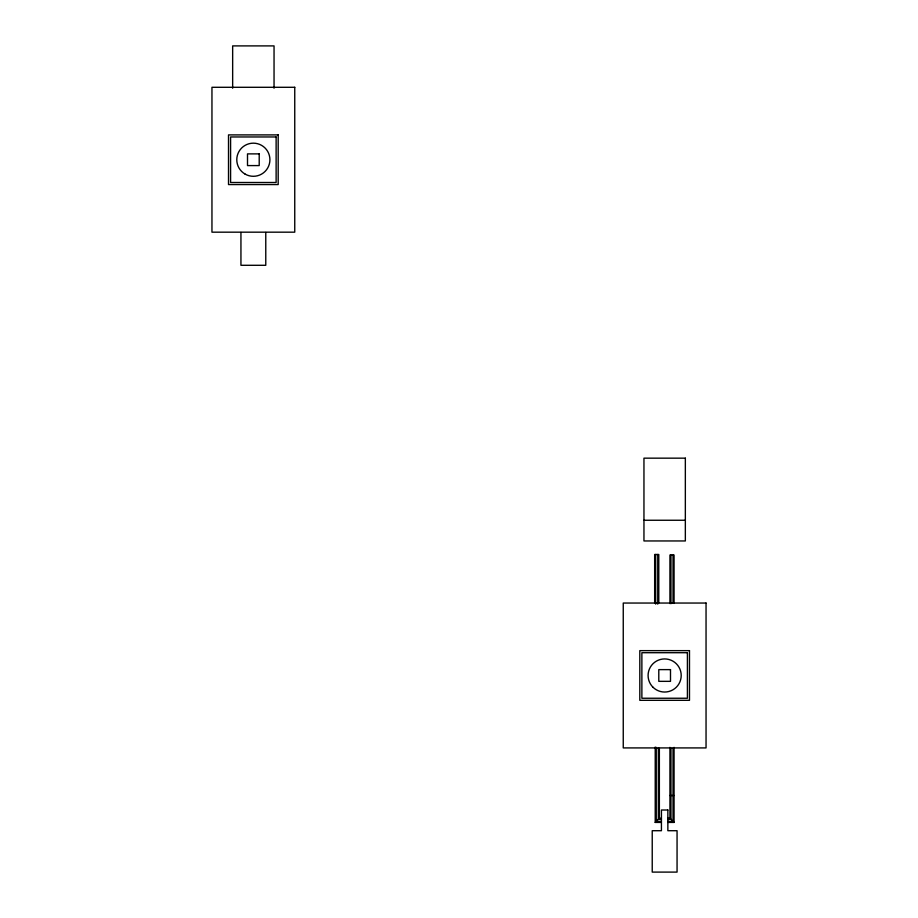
<?xml version="1.0" encoding="UTF-8"?>
<svg xmlns="http://www.w3.org/2000/svg" width="918" height="918" viewBox="0 0 918 918"><rect width="100%" height="100%" fill="white"/><g stroke="black" fill="none" stroke-linecap="round" stroke-linejoin="round"><path stroke-width="1.38" d="M661.43 822.425L655.222 822.425L659.365 818.294L659.365 748.399M643.954 520.254L685.344 520.254M669.933 795.504L674.064 795.504M659.365 818.294L661.43 818.294M667.856 818.294L669.933 818.294L674.064 822.425L667.856 822.425M661.43 819.326L658.332 819.326L658.332 748.055M667.856 819.326L670.966 819.326L670.966 748.319M661.43 821.392L656.255 821.392L656.255 747.378M667.856 821.392L673.032 821.392L673.032 748.319M674.064 603.436L674.064 555.023L669.933 555.023L669.933 603.551M674.064 747.367L674.064 822.425M673.032 555.023L673.032 603.31M670.966 555.023L670.966 603.677M669.933 747.367L669.933 818.294M658.791 602.874L658.791 554.483L654.66 554.483L654.66 602.874M657.758 554.483L657.758 604.124M655.693 554.483L655.693 604.124M655.222 747.045L655.222 822.425M274.046 88.231L274.046 45.9L232.656 45.9L232.656 88.231M265.772 232.461L265.772 265.291L240.941 265.291L240.941 232.461M294.747 87.29L211.955 87.29L211.955 232.174L294.747 232.174L294.747 87.29M278.188 134.9L228.513 134.9L228.513 184.564L278.188 184.564L278.188 134.9M276.123 136.966L230.59 136.966L230.59 182.498L276.123 182.498L276.123 136.966M259.209 153.88L247.504 153.88L247.504 165.584L259.209 165.584L259.209 153.88M685.344 458.162L643.954 458.162L643.954 540.954L685.344 540.954L685.344 458.162M706.045 603.046L623.253 603.046L623.253 747.918L706.045 747.918L706.045 603.046M689.487 650.644L639.812 650.644L639.812 700.319L689.487 700.319L689.487 650.644M687.41 652.709L641.877 652.709L641.877 698.242L687.41 698.242L687.41 652.709M670.496 669.624L658.791 669.624L658.791 681.34L670.496 681.34L670.496 669.624M667.856 810.009L661.43 810.009L661.43 830.71L652.228 830.71L652.228 872.1L677.059 872.1L677.059 830.71L667.856 830.71L667.856 810.009M245.072 174.076A16.558 16.558 0 0 0 269.915 159.732A16.558 16.558 0 0 0 245.072 145.388A16.558 16.558 0 0 0 245.072 174.076M652.939 687.192A16.558 16.558 0 0 0 680.64 679.768A16.558 16.558 0 0 0 660.363 659.491A16.558 16.558 0 0 0 652.939 687.192"/></g></svg>
